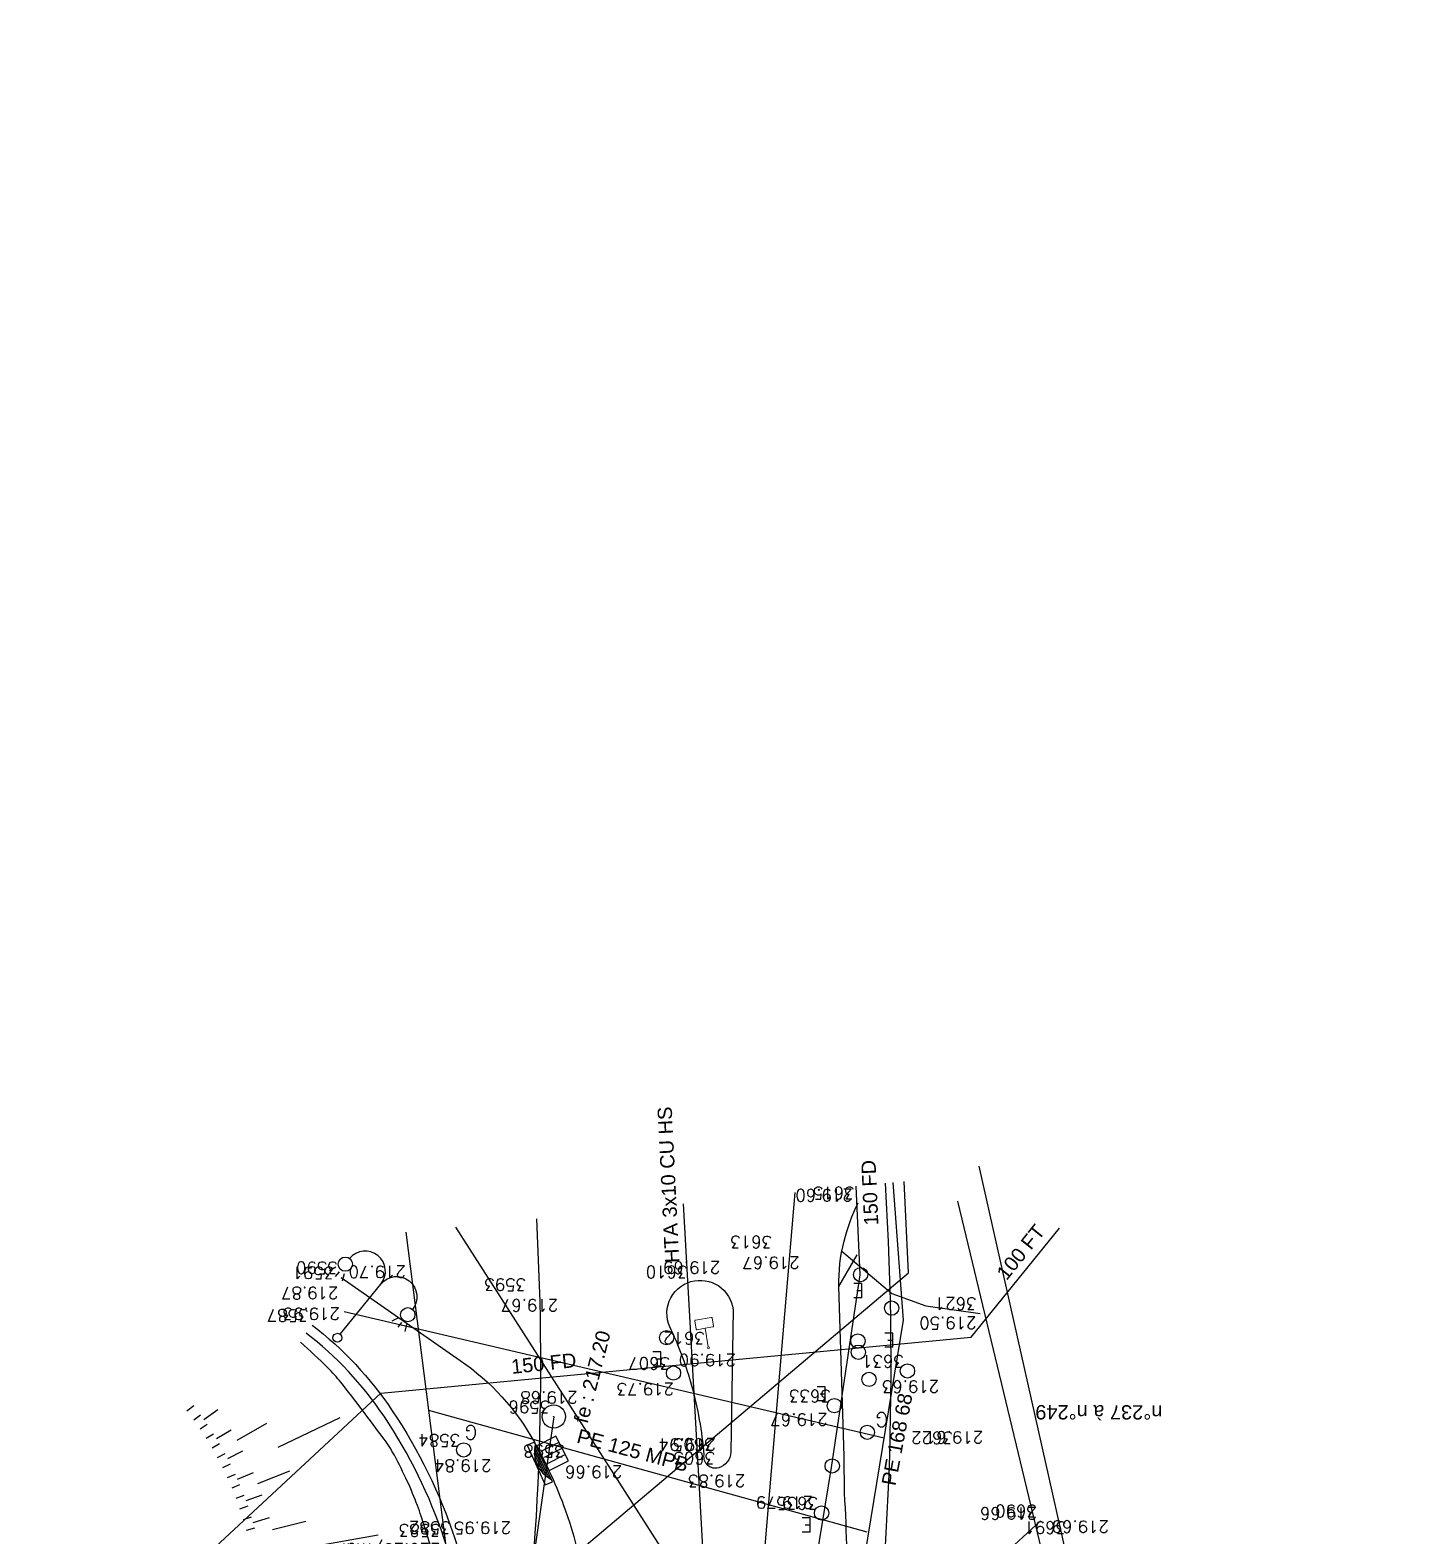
# Model space of a CAD drawing. Extents: x -594 to 29166, y -5797 to 14313.
# Drawn here: x 1535 to 5408, y 7308 to 11521 of the extents above; entities that cross this region are included whole.
import ezdxf
from ezdxf.enums import TextEntityAlignment as Align
from ezdxf.lldxf.tags import DXFTag

# ---------------------------------------------------------------- set-up
doc = ezdxf.new("R2010")
doc.units = 0
doc.linetypes.add('Style de ligne -15', pattern=[2.08328, 1.25, -0.41656, 0.13886, -0.27786])
doc.layers.get('0').update_dxf_attribs({"color": 252})
for name, color, linetype in [('A SITE', 252, 'Continuous'), ('AEP_SSL', 252, 'Continuous'), ('CAB_SSL', 252, 'Continuous'), ('EDF_SSL', 252, 'Texte-Electricite'), ('Fond topo - ASS', 252, 'Continuous'), ('Fond topo - BAT_NUM', 252, 'Continuous'), ('Fond topo - CLO_MUR', 252, 'Continuous'), ('Fond topo - EAU', 252, 'Continuous'), ('Fond topo - EAU_TXT', 252, 'Continuous'), ('Fond topo - ECL', 252, 'Continuous'), ('Fond topo - GAZ', 252, 'Continuous'), ('Fond topo - GAZ_TXT', 252, 'Continuous'), ('Fond topo - TAL', 252, 'Continuous'), ('Fond topo - TAL_HAC', 252, 'Continuous'), ('Fond topo - Z_500', 252, 'Continuous'), ('GAZ_SSL', 252, 'Texte-GAZ'), ('prlm-VRD', 252, 'Continuous'), ('TELECOM_SSL', 252, 'Texte-Telecom'), ('UNITAIRE SSL', 252, 'UNITAIRE')]:
    doc.layers.add(name, color=color, linetype=linetype)
for name, color, linetype, plot in [('Fond topo - N', 252, 'Continuous', False), ('Fond topo - NCACHE', 252, 'Continuous', False), ('Fond topo - ZCACHE', 252, 'Continuous', False)]:
    doc.layers.add(name, color=color, linetype=linetype, plot=plot)
for name, color, linetype, lineweight in [('Fond topo - P', 252, 'Continuous', 50), ('Fond topo - SIG', 252, 'Continuous', 20), ('Fond topo - VOI', 252, 'Continuous', 25)]:
    doc.layers.add(name, color=color, linetype=linetype, lineweight=lineweight)
doc.styles.add('2000_ARIAL', font='arial.ttf', dxfattribs={"height": 0.4})
doc.styles.add('Lignes', font='arial.ttf', dxfattribs={"height": 0.35})
doc.styles.add('LignesA', font='arial.ttf', dxfattribs={"height": 0.35})
doc.styles.add('SIMPLEX', font='simplex_.ttf', dxfattribs={"height": 1.25})
doc.styles.add('TP-C_Autocad_Standard', font='simplex_.ttf', dxfattribs={"height": 1})
doc.styles.add('Tronçons', font='arial.ttf', dxfattribs={"height": 0.25})
tags = doc.linetypes.add('L16', pattern=[0.375, 0.3, -0.075]).pattern_tags.tags
tags[6:7] = [DXFTag(74, 4), DXFTag(75, 0), DXFTag(340, '0'), DXFTag(46, 0.0), DXFTag(50, 0.0), DXFTag(44, 0.0), DXFTag(45, 0.0)]
tags[4:5] = [DXFTag(74, 4), DXFTag(75, 0), DXFTag(340, '0'), DXFTag(46, 0.0), DXFTag(50, 0.0), DXFTag(44, 0.0), DXFTag(45, 0.0)]
tags = doc.linetypes.add('L8', pattern=[0.225, 0.15, -0.075]).pattern_tags.tags
tags[6:7] = [DXFTag(74, 4), DXFTag(75, 0), DXFTag(340, '0'), DXFTag(46, 0.0), DXFTag(50, 0.0), DXFTag(44, 0.0), DXFTag(45, 0.0)]
tags[4:5] = [DXFTag(74, 4), DXFTag(75, 0), DXFTag(340, '0'), DXFTag(46, 0.0), DXFTag(50, 0.0), DXFTag(44, 0.0), DXFTag(45, 0.0)]
tags = doc.linetypes.add('Texte-BT', pattern='A,5,-0.25,["BT",Lignes,S=1,R=0,X=0,Y=-0.18],-1.25', length=6.5).pattern_tags.tags
tags[15:16] = [DXFTag(74, 4), DXFTag(75, 0), DXFTag(340, '0'), DXFTag(46, 0.0), DXFTag(50, 0.0), DXFTag(44, 0.0), DXFTag(45, 0.0)]
tags[4:5] = [DXFTag(74, 4), DXFTag(75, 0), DXFTag(340, '0'), DXFTag(46, 0.0), DXFTag(50, 0.0), DXFTag(44, 0.0), DXFTag(45, 0.0)]
tags = doc.linetypes.add('Texte-Electricite', pattern='A,5,-0.25,["ELEC",Lignes,S=1,R=0,X=0,Y=-0.18],-1.25', length=6.5).pattern_tags.tags
tags[15:16] = [DXFTag(74, 4), DXFTag(75, 0), DXFTag(340, '0'), DXFTag(46, 0.0), DXFTag(50, 0.0), DXFTag(44, 0.0), DXFTag(45, 0.0)]
tags[4:5] = [DXFTag(74, 4), DXFTag(75, 0), DXFTag(340, '0'), DXFTag(46, 0.0), DXFTag(50, 0.0), DXFTag(44, 0.0), DXFTag(45, 0.0)]
tags = doc.linetypes.add('Texte-GAZ', pattern='A,5,-0.25,["GAZ",Lignes,S=1,R=0,X=0,Y=-0.18],-1.25', length=6.5).pattern_tags.tags
tags[15:16] = [DXFTag(74, 4), DXFTag(75, 0), DXFTag(340, '0'), DXFTag(46, 0.0), DXFTag(50, 0.0), DXFTag(44, 0.0), DXFTag(45, 0.0)]
tags[4:5] = [DXFTag(74, 4), DXFTag(75, 0), DXFTag(340, '0'), DXFTag(46, 0.0), DXFTag(50, 0.0), DXFTag(44, 0.0), DXFTag(45, 0.0)]
tags = doc.linetypes.add('Texte-HT', pattern='A,5,-0.25,["HT",Lignes,S=1,R=0,X=0,Y=-0.18],-1.25', length=6.5).pattern_tags.tags
tags[15:16] = [DXFTag(74, 4), DXFTag(75, 0), DXFTag(340, '0'), DXFTag(46, 0.0), DXFTag(50, 0.0), DXFTag(44, 0.0), DXFTag(45, 0.0)]
tags[4:5] = [DXFTag(74, 4), DXFTag(75, 0), DXFTag(340, '0'), DXFTag(46, 0.0), DXFTag(50, 0.0), DXFTag(44, 0.0), DXFTag(45, 0.0)]
tags = doc.linetypes.add('Texte-Telecom', pattern='A,5,-0.25,["TEL",Lignes,S=1,R=0,X=0,Y=-0.18],-1.25', length=6.5).pattern_tags.tags
tags[15:16] = [DXFTag(74, 4), DXFTag(75, 0), DXFTag(340, '0'), DXFTag(46, 0.0), DXFTag(50, 0.0), DXFTag(44, 0.0), DXFTag(45, 0.0)]
tags[4:5] = [DXFTag(74, 4), DXFTag(75, 0), DXFTag(340, '0'), DXFTag(46, 0.0), DXFTag(50, 0.0), DXFTag(44, 0.0), DXFTag(45, 0.0)]
tags = doc.linetypes.add('Texte-TelecomA', pattern='A,5,-0.25,["TEL",LignesA,S=1,R=0,X=0,Y=-0.18],-1.25', length=6.5).pattern_tags.tags
tags[15:16] = [DXFTag(74, 4), DXFTag(75, 0), DXFTag(340, '0'), DXFTag(46, 0.0), DXFTag(50, 0.0), DXFTag(44, 0.0), DXFTag(45, 0.0)]
tags[4:5] = [DXFTag(74, 4), DXFTag(75, 0), DXFTag(340, '0'), DXFTag(46, 0.0), DXFTag(50, 0.0), DXFTag(44, 0.0), DXFTag(45, 0.0)]
tags = doc.linetypes.add('UNITAIRE', pattern='A,0.25,-0.2,0,-0.2,0.25,-0.3,["UNI",TP-C_Autocad_Standard,S=0.15,R=0,X=-0.1,Y=-0.05],-0.45', length=1.65).pattern_tags.tags
tags[23:24] = [DXFTag(74, 4), DXFTag(75, 0), DXFTag(340, '0'), DXFTag(46, 0.0), DXFTag(50, 0.0), DXFTag(44, 0.0), DXFTag(45, 0.0)]
tags[12:13] = [DXFTag(74, 4), DXFTag(75, 0), DXFTag(340, '0'), DXFTag(46, 0.0), DXFTag(50, 0.0), DXFTag(44, 0.0), DXFTag(45, 0.0)]
tags[10:11] = [DXFTag(74, 4), DXFTag(75, 0), DXFTag(340, '0'), DXFTag(46, 0.0), DXFTag(50, 0.0), DXFTag(44, 0.0), DXFTag(45, 0.0)]
tags[8:9] = [DXFTag(74, 4), DXFTag(75, 0), DXFTag(340, '0'), DXFTag(46, 0.0), DXFTag(50, 0.0), DXFTag(44, 0.0), DXFTag(45, 0.0)]
tags[6:7] = [DXFTag(74, 4), DXFTag(75, 0), DXFTag(340, '0'), DXFTag(46, 0.0), DXFTag(50, 0.0), DXFTag(44, 0.0), DXFTag(45, 0.0)]
tags[4:5] = [DXFTag(74, 4), DXFTag(75, 0), DXFTag(340, '0'), DXFTag(46, 0.0), DXFTag(50, 0.0), DXFTag(44, 0.0), DXFTag(45, 0.0)]

# ---------------------------------------------------------------- blocks, each defined once
blk = doc.blocks.new('A 90.AFF05')
at = {"ltscale": 2}
for radius in [0.5, 0.01]:
    blk.add_circle((0, 0), radius, dxfattribs=at)
blk = doc.blocks.new('A 90.ASS07')
at = {"ltscale": 2}
for p, q in [((-0.25, -0.45), (-0.25, 0.45)), ((0, -0.45), (0, 0.45)), ((0.25, -0.45), (0.25, 0.45))]:
    blk.add_line(p, q, dxfattribs=at)
at = {"ltscale": 2, "flags": 128}
blk.add_lwpolyline([(0.5, -0.5), (0.5, 0.5), (-0.5, 0.5), (-0.5, -0.5)], close=True, dxfattribs=at)
blk = doc.blocks.new('A 90.ASS06')
at = {"ltscale": 2}
for p, q in [((-0.392468, 0.036537), (0, 0.036537)), ((-0.332829, 0.073075), (0, 0.073075)), ((-0.254866, 0.109612), (0, 0.109612)), ((-0.129415, 0.146149), (0, 0.146149)), ((0, 0.146149), (0.135305, 0.146149)), ((0, 0.109612), (0.260757, 0.109612)), ((0, 0.073075), (0.33872, 0.073075)), ((0, 0.036537), (0.398359, 0.036537))]:
    blk.add_line(p, q, dxfattribs=at)
at = {"ltscale": 2, "flags": 128}
blk.add_lwpolyline([(-0.5, 0), (0.5, 0), (0.5, 0.18), (-0.5, 0.18)], close=True, dxfattribs=at)
at = {"ltscale": 2}
blk.add_arc((0.002945, -0.541947), 0.700711, 50.662406, 129.337594, dxfattribs=at)
blk = doc.blocks.new('A 90.EAU03')
at = {"ltscale": 2}
blk.add_circle((0, 0), 0.2, dxfattribs=at)
blk = doc.blocks.new('A 90.EAU99')
at = {"style": 'SIMPLEX'}
blk.add_text('E', height=0.4, dxfattribs=at).set_placement((0, 0), align=Align.MIDDLE_CENTER)
blk = doc.blocks.new('A 90.ECL03')
at = {"ltscale": 2}
for p, q in [((-1.271914, 1.507164), (-1.354196, 1.319402)), ((-1.125, 1.464688), (-1.125, 1.293214)), ((-0.978086, 1.507164), (-0.895804, 1.319402)), ((0.978086, 1.507164), (0.895804, 1.319402)), ((1.125, 1.464688), (1.125, 1.293214)), ((1.271914, 1.507164), (1.354196, 1.319402))]:
    blk.add_line(p, q, dxfattribs=at)
at = {"ltscale": 2, "flags": 128}
blk.add_lwpolyline([(0, 0.125), (0, 1.935, -0.995687118), (1.131589, 1.939891)], format="xyb", dxfattribs=at)
at = {"ltscale": 2}
for centre, radius in [((-1.125, 1.74), 0.2), ((1.125, 1.74), 0.2), ((0, 0), 0.125)]:
    blk.add_circle(centre, radius, dxfattribs=at)
blk.add_arc((-0.565805, 1.935), 0.565805, 0, 179.504668, dxfattribs=at)
blk = doc.blocks.new('A 90.GAZ01')
at = {"ltscale": 2}
blk.add_circle((0, 0), 0.2, dxfattribs=at)
blk = doc.blocks.new('A 90.GAZ99')
at = {"style": 'SIMPLEX'}
blk.add_text('G', height=0.4, dxfattribs=at).set_placement((0, 0), align=Align.MIDDLE_CENTER)
blk = doc.blocks.new('A 90.PTOPO')
at = {"layer": 'Fond topo - NCACHE', "style": 'SIMPLEX'}
blk.add_attdef('MAT', text='', height=0.34, dxfattribs=at).set_placement((0.1, -0.1), align=Align.TOP_LEFT)
at = {"layer": 'Fond topo - ZCACHE', "style": 'SIMPLEX'}
blk.add_attdef('ALT', (0.1, 0.1), '', height=0.34, dxfattribs=at)
blk = doc.blocks.new('A 90.MOB01')
at = {"ltscale": 2}
blk.add_line((0, 0.078125), (0, 1.679534), dxfattribs=at)
at = {"linetype": 'Continuous', "ltscale": 2, "flags": 128}
blk.add_lwpolyline([(0, 1.679534), (0.680858, 1.679534, 0.4142140066), (0.755858, 1.754534), (0.755858, 2.428793, 0.4142140066), (0.680858, 2.503793), (-0.680858, 2.503793, 0.4142140066), (-0.755858, 2.428793), (-0.755858, 1.754534, 0.4142140066), (-0.680858, 1.679534)], format="xyb", close=True, dxfattribs=at)
at = {"ltscale": 2}
blk.add_circle((0, 0), 0.078125, dxfattribs=at)
blk = doc.blocks.new('A$C380262B1')
at = {"layer": 'AEP_SSL', "ltscale": 100, "elevation": 0, "flags": 128}
for points in [[(-6559.4, -3555.2), (-6181.8, -1941.4), (-6221.3, -1581.4), (-4963.4, 2619.5), (-4468.1, 3312.1), (-4316.7, 4235.5), (-4236.4, 4774.6), (-4247.5, 5022.4)], [(-4419.3, 5004.8), (-4615.5, 2698.5), (-4659.5, 2519.3), (-4853.8, 1547), (-5678.7, -1317.9), (-6387.2, -3659.5)]]:
    blk.add_lwpolyline(points, dxfattribs=at)
at = {"layer": 'AEP_SSL', "elevation": 0, "flags": 128}
blk.add_lwpolyline([(-6279.8, 3791.2), (-5578.2, 4443.5), (-3925.8, 4600.1), (-3678.9, 4905.2)], dxfattribs=at)
at = {"layer": 'CAB_SSL', "elevation": 0, "flags": 128}
for points in [[(-3314.1, 2281.1), (-3963.3, 4980.6)], [(-5284.9, 3151.1), (-5507.1, 4893.7)]]:
    blk.add_lwpolyline(points, dxfattribs=at)
at = {"layer": 'EDF_SSL', "linetype": 'Texte-BT', "elevation": 0, "flags": 128}
blk.add_lwpolyline([(-3314.6, 2281.5), (-3295.6, 2371.2), (-3903.8, 5078.6)], dxfattribs=at)
at = {"layer": 'EDF_SSL', "linetype": 'Texte-HT', "elevation": 0, "flags": 128}
for points in [[(-6100, 3590.1), (-5302.5, 3765.5), (-4101.5, 4780.1), (-4113.8, 5036.1)], [(-4649.3, 3514.6), (-4730.8, 4973)]]:
    blk.add_lwpolyline(points, dxfattribs=at)
at = {"layer": 'Fond topo - CLO_MUR', "ltscale": 2, "flags": 128}
blk.add_lwpolyline([(-5770.3, 4634, -0.08134), (-5545.8, 4394.5, -0.137564), (-5299.8, 3645.9), (-5486.8, 3606.9), (-5490.9, 3626.5), (-5328.4, 3661.3, 0.134305), (-5569, 4378.9, 0.08134), (-5787.3, 4611.8)], format="xyb", dxfattribs=at)
at = {"layer": 'Fond topo - TAL', "linetype": 'L8', "ltscale": 2, "flags": 128}
blk.add_lwpolyline([(-5375.9, 3733.6, 0.016645), (-5398.7, 3873.8, 0.027189), (-5420.1, 3958.1, 0.002513), (-5465.1, 4099.6, 0.012029), (-5475.3, 4128.8, 0.017564), (-5503.8, 4196.9, 0.015946), (-5540.1, 4269.6, 0.034499), (-5569.3, 4315.7, 0.009438), (-5690.3, 4474.3, 0.029586), (-5726, 4514.2, 0.015022), (-5803.2, 4586.3)], format="xyb", dxfattribs=at)
at = {"layer": 'Fond topo - TAL_HAC', "ltscale": 2}
for p, q in [((-6120.4, 4393.9), (-6101.5, 4408.7)), ((-6101.5, 4368.9), (-6082.2, 4383.1)), ((-6072.9, 4370), (-6033.7, 4397.6)), ((-6083.5, 4343.4), (-6063.7, 4356.9)), ((-6037.8, 4316.3), (-5996.8, 4341.3)), ((-5980.2, 4311.9), (-5896.6, 4359.1)), ((-5864.8, 4292.6), (-5691.6, 4375.4)), ((-6066.4, 4317.2), (-6046.1, 4330)), ((-6050.2, 4290.5), (-6029.4, 4302.6)), ((-6034.8, 4263.3), (-6013.7, 4274.7)), ((-6006.3, 4260.5), (-5963.7, 4282.6)), ((-6020.4, 4235.5), (-5998.9, 4246.2)), ((-6006.9, 4207.3), (-5985.1, 4217.3)), ((-5978.7, 4202.6), (-5934.7, 4221.9)), ((-5922.2, 4190.6), (-5833, 4226.1)), ((-5994.4, 4178.7), (-5972.2, 4187.9)), ((-5982.8, 4149.6), (-5960.4, 4158.1)), ((-5954.9, 4143), (-5909.8, 4159.3)), ((-5972.2, 4120.2), (-5949.5, 4128)), ((-5962.6, 4090.4), (-5939.7, 4097.4)), ((-5935.3, 4082), (-5889.1, 4095.2)), ((-5954, 4060.4), (-5930.9, 4066.6)), ((-5881, 4062.5), (-5787.8, 4085.8)), ((-5774.8, 4013.1), (-5585.8, 4047.1))]:
    blk.add_line(p, q, dxfattribs=at)
at = {"layer": 'Fond topo - VOI', "ltscale": 200, "flags": 128}
blk.add_lwpolyline([(-5010.1, 842.1), (-5173.5, 898.2), (-4812.8, 1858.7), (-4522.4, 2631.4, 0.03992), (-4423, 2946.1), (-4393.8, 3064.7, -0.001353), (-4364.9, 3180.9, 0.02223), (-4338.5, 3309.5, 0.001942), (-4308.2, 3504.3, 0.053975), (-4280.3, 4163.5), (-4281.7, 4267.6), (-4295.8, 4741.8, -0.070736), (-4281.6, 4868.6, -0.048344), (-4242.3, 4976.4)], format="xyb", dxfattribs=at)
at = {"layer": 'Fond topo - VOI', "ltscale": 2, "flags": 128}
for points in [[(-4295.8, 4741.8), (-4245.1, 4830.3)], [(-4287.9, 4840.5), (-4148, 4722.7), (-4052.3, 4687.8), (-3900.8, 4666.8)], [(-4013.1, 3796.9), (-3949.4, 3876.3), (-3878.8, 3949.9), (-3732.1, 4086.6)]]:
    blk.add_lwpolyline(points, dxfattribs=at)
blk.add_lwpolyline([(-5688.7, 4767.2), (-5355.5, 4535.3, -0.113855), (-5148.3, 4306.7, -0.040709), (-5061.8, 4117, -0.078752), (-5003.3, 3812, -0.025105), (-5008.6, 3515.2, -0.045102), (-5070.1, 3130.1)], format="xyb", dxfattribs=at)
blk.add_lwpolyline([(-4764.4, 4619.1, -0.231788), (-4770.6, 4700.7, -0.231788), (-4710, 4755.5, -0.221108), (-4632.5, 4743.4, -0.221108), (-4591.9, 4676.4), (-4598.9, 4278.6, -0.328158), (-4632.5, 4234.5, -0.55887), (-4673.1, 4271.2, 0.023833), (-4685.7, 4368.5, 0.023833), (-4707.5, 4464.1, 0.020066), (-4732.8, 4542.8, 0.020066)], format="xyb", close=True, dxfattribs=at)
at = {"layer": 'GAZ_SSL', "elevation": 0, "flags": 128}
for points in [[(-4505.3, 2362.8), (-4407.4, 2716.6), (-4467.8, 2940.5), (-4223.9, 3986.4), (-4114.8, 4648.1), (-4144.3, 5032.9)], [(-4169.3, 4317.3), (-5680.4, 4670.8)]]:
    blk.add_lwpolyline(points, dxfattribs=at)
at = {"layer": 'GAZ_SSL', "linetype": 'Texte-GAZ', "elevation": 0, "flags": 128}
blk.add_lwpolyline([(-4216.5, 4054.7), (-5443.5, 4394.9)], dxfattribs=at)
at = {"layer": 'TELECOM_SSL', "linetype": 'Texte-TelecomA', "ltscale": 100, "elevation": 0, "flags": 128}
blk.add_lwpolyline([(-6143.1, -3383.1), (-4679.4, 1618.3, 0.105936), (-4165.6, 5030.8)], format="xyb", dxfattribs=at)
at = {"layer": 'TELECOM_SSL', "elevation": 0, "flags": 128}
blk.add_lwpolyline([(-5209.5, 3454.1, 0.051082), (-5141.8, 4931)], format="xyb", dxfattribs=at)
at = {"layer": 'UNITAIRE SSL', "ltscale": 200, "elevation": 0, "flags": 128}
for points in [[(-5369.3, 4907.7), (-4092.3, 2915.1), (1383.2, 3181), (5037.6, 4148.6), (6149.2, 4707.5), (7015.1, 4951.4), (8140.3, 5317.6), (9024.1, 5587.2), (10085, 5928.5), (11017.8, 6277.3), (12233.9, 7183.3), (11504.2, 8257.1)], [(-5817.1, -648.2), (-5093.3, 4377.6)]]:
    blk.add_lwpolyline(points, dxfattribs=at)
at = {"layer": 'Fond topo - ASS', "ltscale": 2, "zscale": 100}
for name, p, xscale, yscale, rotation in [('A 90.AFF05', (-5093.9, 4377.9), 65.00000000000001, 65.00000000000001, 68.29766717889882), ('A 90.ASS06', (-5123, 4251.2), 122, 122, 114.5273719513186), ('A 90.ASS07', (-5097.3, 4275.4), 77.12776200711191, 59.73, 116.940247775898)]:
    blk.add_blockref(name, p, dxfattribs=dict(at, xscale=xscale, yscale=yscale, rotation=rotation))
at = {"layer": 'Fond topo - EAU', "ltscale": 2, "xscale": 100, "yscale": 100, "zscale": 100, "rotation": 68.29766717889882}
for p in [(-4235.3, 4775.2), (-4148.6, 4681.5), (-4778.2, 4598.8), (-4242.9, 4589.5), (-4241.6, 4558), (-4758.9, 4499.7), (-4211.8, 4482), (-4104.3, 4505.7), (-4308.8, 4408.4), (-4314.8, 4239.9), (-4344.5, 4108.2)]:
    blk.add_blockref('A 90.EAU03', p, dxfattribs=at)
at = {"layer": 'Fond topo - EAU_TXT', "linetype": 'L16', "ltscale": 2, "xscale": 100, "yscale": 100, "zscale": 100, "rotation": 179.9607580165454}
for p in [(-4241.6, 4730.5), (-4154.8, 4591.8), (-4804, 4539.2), (-4344.1, 4441.6), (-4385.9, 4075)]:
    blk.add_blockref('A 90.EAU99', p, dxfattribs=at)
at = {"layer": 'Fond topo - ECL', "ltscale": 2, "xscale": 100, "yscale": 100, "zscale": 100, "rotation": 321.023620645023}
blk.add_blockref('A 90.ECL03', (-5699.4, 4598.4), dxfattribs=at)
at = {"layer": 'Fond topo - GAZ', "linetype": 'L16', "ltscale": 2, "xscale": 100, "yscale": 100, "zscale": 100, "rotation": 68.29766717889882}
blk.add_blockref('A 90.GAZ01', (-4216.7, 4334.1), dxfattribs=at)
at = {"layer": 'Fond topo - GAZ', "ltscale": 2, "xscale": 100, "yscale": 100, "zscale": 100, "rotation": 68.29766717889882}
blk.add_blockref('A 90.GAZ01', (-5346.2, 4284.7), dxfattribs=at)
at = {"layer": 'Fond topo - GAZ_TXT', "ltscale": 2, "xscale": 100, "yscale": 100, "zscale": 100, "rotation": 179.9607580165454}
blk.add_blockref('A 90.GAZ99', (-4176.1, 4369.4), dxfattribs=at)
at = {"layer": 'Fond topo - GAZ_TXT', "linetype": 'L16', "ltscale": 2, "xscale": 100, "yscale": 100, "zscale": 100, "rotation": 179.9607580165454}
blk.add_blockref('A 90.GAZ99', (-5325.7, 4333.4), dxfattribs=at)
at = {"layer": 'Fond topo - P', "ltscale": 2}
ref = blk.add_blockref('A 90.PTOPO', (-4242.3, 4976.4), dxfattribs=dict(at, xscale=100, yscale=100, zscale=100, rotation=179.9607580165254))
ref.add_attrib('MAT', '3615', dxfattribs={"layer": 'Fond topo - N', "color": 0, "ltscale": 2, "height": 34, "rotation": 179.9608, "style": 'SIMPLEX'}).set_placement((-4252.3, 4986.5), align=Align.TOP_LEFT)
ref.add_attrib('ALT', '219.60', (-4257.5, 5014), dxfattribs={"layer": 'Fond topo - Z_500', "color": 0, "ltscale": 2, "height": 34, "rotation": 179.9608, "style": 'SIMPLEX'})
ref = blk.add_blockref('A 90.PTOPO', (-4473.1, 4839.2), dxfattribs=dict(at, xscale=100, yscale=100, zscale=100, rotation=179.9607580165254))
ref.add_attrib('MAT', '3613', dxfattribs={"layer": 'Fond topo - N', "color": 0, "ltscale": 2, "height": 34, "rotation": 179.9608, "style": 'SIMPLEX'}).set_placement((-4483.1, 4849.2), align=Align.TOP_LEFT)
ref.add_attrib('ALT', '219.67', (-4405.7, 4825.3), dxfattribs={"layer": 'Fond topo - Z_500', "color": 0, "ltscale": 2, "height": 34, "rotation": 179.9608, "style": 'SIMPLEX'})
ref = blk.add_blockref('A 90.PTOPO', (-5688.7, 4767.2), dxfattribs=dict(at, xscale=100, yscale=100, zscale=100, rotation=179.9607580165254))
ref.add_attrib('MAT', '3590', dxfattribs={"layer": 'Fond topo - N', "color": 0, "ltscale": 2, "height": 34, "rotation": 179.9608, "style": 'SIMPLEX'}).set_placement((-5698.7, 4777.2), align=Align.TOP_LEFT)
ref.add_attrib('ALT', '219.70', (-5507.7, 4799.8), dxfattribs={"layer": 'Fond topo - Z_500', "color": 0, "ltscale": 2, "height": 34, "rotation": 179.9608, "style": 'SIMPLEX'})
ref = blk.add_blockref('A 90.PTOPO', (-4710, 4755.5), dxfattribs=dict(at, xscale=100, yscale=100, zscale=100, rotation=179.9607580165254))
ref.add_attrib('MAT', '3610', dxfattribs={"layer": 'Fond topo - N', "color": 0, "ltscale": 2, "height": 34, "rotation": 179.9608, "style": 'SIMPLEX'}).set_placement((-4719.9, 4765.5), align=Align.TOP_LEFT)
ref.add_attrib('ALT', '219.69', (-4627.9, 4811.6), dxfattribs={"layer": 'Fond topo - Z_500', "color": 0, "ltscale": 2, "height": 34, "rotation": 179.9608, "style": 'SIMPLEX'})
ref = blk.add_blockref('A 90.PTOPO', (-5698.9, 4752.9), dxfattribs=dict(at, xscale=100, yscale=100, zscale=100, rotation=179.9607580165254))
ref.add_attrib('MAT', '3591', dxfattribs={"layer": 'Fond topo - N', "color": 0, "ltscale": 2, "height": 34, "rotation": 179.9608, "style": 'SIMPLEX'}).set_placement((-5708.9, 4762.9), align=Align.TOP_LEFT)
ref.add_attrib('ALT', '219.87', (-5696.7, 4740.5), dxfattribs={"layer": 'Fond topo - Z_500', "color": 0, "ltscale": 2, "height": 34, "rotation": 179.9608, "style": 'SIMPLEX'})
ref = blk.add_blockref('A 90.PTOPO', (-5161.6, 4720.2), dxfattribs=dict(at, xscale=100, yscale=100, zscale=100, rotation=179.9607580165254))
ref.add_attrib('MAT', '3593', dxfattribs={"layer": 'Fond topo - N', "color": 0, "ltscale": 2, "height": 34, "rotation": 179.9608, "style": 'SIMPLEX'}).set_placement((-5171.6, 4730.2), align=Align.TOP_LEFT)
ref.add_attrib('ALT', '219.67', (-5081.6, 4706), dxfattribs={"layer": 'Fond topo - Z_500', "color": 0, "ltscale": 2, "height": 34, "rotation": 179.9608, "style": 'SIMPLEX'})
ref = blk.add_blockref('A 90.PTOPO', (-5770.3, 4634), dxfattribs=dict(at, xscale=100, yscale=100, zscale=100, rotation=179.9607580165254))
ref.add_attrib('MAT', '3587', dxfattribs={"layer": 'Fond topo - N', "color": 0, "ltscale": 2, "height": 34, "rotation": 179.9608, "style": 'SIMPLEX'}).set_placement((-5780.3, 4644), align=Align.TOP_LEFT)
ref.add_attrib('ALT', '219.93', (-5692.4, 4682.2), dxfattribs={"layer": 'Fond topo - Z_500', "color": 0, "ltscale": 2, "height": 34, "rotation": 179.9608, "style": 'SIMPLEX'})
ref = blk.add_blockref('A 90.PTOPO', (-3900.8, 4666.8), dxfattribs=dict(at, xscale=100, yscale=100, zscale=100, rotation=179.9607580165254))
ref.add_attrib('MAT', '3621', dxfattribs={"layer": 'Fond topo - N', "color": 0, "ltscale": 2, "height": 34, "rotation": 179.9608, "style": 'SIMPLEX'}).set_placement((-3910.8, 4676.8), align=Align.TOP_LEFT)
ref.add_attrib('ALT', '219.50', (-3910.8, 4656.8), dxfattribs={"layer": 'Fond topo - Z_500', "color": 0, "ltscale": 2, "height": 34, "rotation": 179.9608, "style": 'SIMPLEX'})
ref = blk.add_blockref('A 90.PTOPO', (-4661.2, 4570.3), dxfattribs=dict(at, xscale=100, yscale=100, zscale=100, rotation=179.9607580165254))
ref.add_attrib('MAT', '3612', dxfattribs={"layer": 'Fond topo - N', "color": 0, "ltscale": 2, "height": 34, "rotation": 179.9608, "style": 'SIMPLEX'}).set_placement((-4671.2, 4580.3), align=Align.TOP_LEFT)
ref.add_attrib('ALT', '219.90', (-4584.1, 4552.8), dxfattribs={"layer": 'Fond topo - Z_500', "color": 0, "ltscale": 2, "height": 34, "rotation": 179.9608, "style": 'SIMPLEX'})
ref = blk.add_blockref('A 90.PTOPO', (-4758.9, 4499.7), dxfattribs=dict(at, xscale=100, yscale=100, zscale=100, rotation=179.9607580165254))
ref.add_attrib('MAT', '3607', dxfattribs={"layer": 'Fond topo - N', "color": 0, "ltscale": 2, "height": 34, "rotation": 179.9608, "style": 'SIMPLEX'}).set_placement((-4768.9, 4509.7), align=Align.TOP_LEFT)
ref.add_attrib('ALT', '219.73', (-4757.5, 4471.5), dxfattribs={"layer": 'Fond topo - Z_500', "color": 0, "ltscale": 2, "height": 34, "rotation": 179.9608, "style": 'SIMPLEX'})
ref = blk.add_blockref('A 90.PTOPO', (-4104.3, 4505.7), dxfattribs=dict(at, xscale=100, yscale=100, zscale=100, rotation=179.9607580165254))
ref.add_attrib('MAT', '3631', dxfattribs={"layer": 'Fond topo - N', "color": 0, "ltscale": 2, "height": 34, "rotation": 179.9608, "style": 'SIMPLEX'}).set_placement((-4114.3, 4515.7), align=Align.TOP_LEFT)
ref.add_attrib('ALT', '219.63', (-4015.3, 4478.5), dxfattribs={"layer": 'Fond topo - Z_500', "color": 0, "ltscale": 2, "height": 34, "rotation": 179.9608, "style": 'SIMPLEX'})
ref = blk.add_blockref('A 90.PTOPO', (-5093.9, 4377.9), dxfattribs=dict(at, xscale=100, yscale=100, zscale=100, rotation=179.9607580165254))
ref.add_attrib('MAT', '3596', dxfattribs={"layer": 'Fond topo - N', "color": 0, "ltscale": 2, "height": 34, "rotation": 179.9608, "style": 'SIMPLEX'}).set_placement((-5103.9, 4387.9), align=Align.TOP_LEFT)
ref.add_attrib('ALT', '219.68', (-5027.2, 4448.3), dxfattribs={"layer": 'Fond topo - Z_500', "color": 0, "ltscale": 2, "height": 34, "rotation": 179.9608, "style": 'SIMPLEX'})
ref = blk.add_blockref('A 90.PTOPO', (-4308.8, 4408.4), dxfattribs=dict(at, xscale=100, yscale=100, zscale=100, rotation=179.9607580165254))
ref.add_attrib('MAT', '3633', dxfattribs={"layer": 'Fond topo - N', "color": 0, "ltscale": 2, "height": 34, "rotation": 179.9608, "style": 'SIMPLEX'}).set_placement((-4318.8, 4418.4), align=Align.TOP_LEFT)
ref.add_attrib('ALT', '219.67', (-4327.4, 4386.3), dxfattribs={"layer": 'Fond topo - Z_500', "color": 0, "ltscale": 2, "height": 34, "rotation": 179.9608, "style": 'SIMPLEX'})
ref = blk.add_blockref('A 90.PTOPO', (-5346.2, 4284.7), dxfattribs=dict(at, xscale=100, yscale=100, zscale=100, rotation=179.9607580165254))
ref.add_attrib('MAT', '3584', dxfattribs={"layer": 'Fond topo - N', "color": 0, "ltscale": 2, "height": 34, "rotation": 179.9608, "style": 'SIMPLEX'}).set_placement((-5356.2, 4294.7), align=Align.TOP_LEFT)
ref.add_attrib('ALT', '219.84', (-5268.2, 4257.4), dxfattribs={"layer": 'Fond topo - Z_500', "color": 0, "ltscale": 2, "height": 34, "rotation": 179.9608, "style": 'SIMPLEX'})
ref = blk.add_blockref('A 90.PTOPO', (-5053.2, 4254.6), dxfattribs=dict(at, xscale=100, yscale=100, zscale=100, rotation=179.9607580165254))
ref.add_attrib('MAT', '3598', dxfattribs={"layer": 'Fond topo - N', "color": 0, "ltscale": 2, "height": 34, "rotation": 179.9608, "style": 'SIMPLEX'}).set_placement((-5063.2, 4264.6), align=Align.TOP_LEFT)
ref.add_attrib('ALT', '219.66', (-4902.1, 4239.9), dxfattribs={"layer": 'Fond topo - Z_500', "color": 0, "ltscale": 2, "height": 34, "rotation": 179.9608, "style": 'SIMPLEX'})
ref = blk.add_blockref('A 90.PTOPO', (-4634.1, 4272.8), dxfattribs=dict(at, xscale=100, yscale=100, zscale=100, rotation=179.9607580165254))
ref.add_attrib('MAT', '3605', dxfattribs={"layer": 'Fond topo - N', "color": 0, "ltscale": 2, "height": 34, "rotation": 179.9608, "style": 'SIMPLEX'}).set_placement((-4644.1, 4282.8), align=Align.TOP_LEFT)
ref.add_attrib('ALT', '219.94', (-4639.9, 4316.4), dxfattribs={"layer": 'Fond topo - Z_500', "color": 0, "ltscale": 2, "height": 34, "rotation": 179.9608, "style": 'SIMPLEX'})
ref = blk.add_blockref('A 90.PTOPO', (-3967.1, 4291.4), dxfattribs=dict(at, xscale=100, yscale=100, zscale=100, rotation=179.9607580165254))
ref.add_attrib('MAT', '3622', dxfattribs={"layer": 'Fond topo - N', "color": 0, "ltscale": 2, "height": 34, "rotation": 179.9608, "style": 'SIMPLEX'}).set_placement((-3977.1, 4301.4), align=Align.TOP_LEFT)
ref.add_attrib('ALT', '219.61', (-3892.1, 4336.6), dxfattribs={"layer": 'Fond topo - Z_500', "color": 0, "ltscale": 2, "height": 34, "rotation": 179.9608, "style": 'SIMPLEX'})
ref = blk.add_blockref('A 90.PTOPO', (-4632.5, 4234.5), dxfattribs=dict(at, xscale=100, yscale=100, zscale=100, rotation=179.9607580165254))
ref.add_attrib('MAT', '3603', dxfattribs={"layer": 'Fond topo - N', "color": 0, "ltscale": 2, "height": 34, "rotation": 179.9608, "style": 'SIMPLEX'}).set_placement((-4642.5, 4244.5), align=Align.TOP_LEFT)
ref.add_attrib('ALT', '219.83', (-4557.9, 4214.7), dxfattribs={"layer": 'Fond topo - Z_500', "color": 0, "ltscale": 2, "height": 34, "rotation": 179.9608, "style": 'SIMPLEX'})
ref = blk.add_blockref('A 90.PTOPO', (-4344.5, 4108.2), dxfattribs=dict(at, xscale=100, yscale=100, zscale=100, rotation=179.9607580165254))
ref.add_attrib('MAT', '3635', dxfattribs={"layer": 'Fond topo - N', "color": 0, "ltscale": 2, "height": 34, "rotation": 179.9608, "style": 'SIMPLEX'}).set_placement((-4354.5, 4118.2), align=Align.TOP_LEFT)
ref.add_attrib('ALT', '219.79', (-4368.4, 4154.3), dxfattribs={"layer": 'Fond topo - Z_500', "color": 0, "ltscale": 2, "height": 34, "rotation": 179.9608, "style": 'SIMPLEX'})
ref = blk.add_blockref('A 90.PTOPO', (-3732.1, 4086.6), dxfattribs=dict(at, xscale=100, yscale=100, zscale=100, rotation=179.9607580165254))
ref.add_attrib('MAT', '3690', dxfattribs={"layer": 'Fond topo - N', "color": 0, "ltscale": 2, "height": 34, "rotation": 179.9608, "style": 'SIMPLEX'}).set_placement((-3742.1, 4096.6), align=Align.TOP_LEFT)
ref.add_attrib('ALT', '219.66', (-3741.1, 4123.8), dxfattribs={"layer": 'Fond topo - Z_500', "color": 0, "ltscale": 2, "height": 34, "rotation": 179.9608, "style": 'SIMPLEX'})
ref = blk.add_blockref('A 90.PTOPO', (-3650.5, 4040.3), dxfattribs=dict(at, xscale=100, yscale=100, zscale=100, rotation=179.9607580165254))
ref.add_attrib('MAT', '3691', dxfattribs={"layer": 'Fond topo - N', "color": 0, "ltscale": 2, "height": 34, "rotation": 179.9608, "style": 'SIMPLEX'}).set_placement((-3660.5, 4050.3), align=Align.TOP_LEFT)
ref.add_attrib('ALT', '219.69', (-3540.3, 4086.7), dxfattribs={"layer": 'Fond topo - Z_500', "color": 0, "ltscale": 2, "height": 34, "rotation": 179.9608, "style": 'SIMPLEX'})
ref = blk.add_blockref('A 90.PTOPO', (-5400.9, 4032.8), dxfattribs=dict(at, xscale=100, yscale=100, zscale=100, rotation=179.9607580165254))
ref.add_attrib('MAT', '3583', dxfattribs={"layer": 'Fond topo - N', "color": 0, "ltscale": 2, "height": 34, "rotation": 179.9608, "style": 'SIMPLEX'}).set_placement((-5410.9, 4042.8), align=Align.TOP_LEFT)
ref.add_attrib('ALT', '220.25/mur', (-5410.9, 4022.8), dxfattribs={"layer": 'Fond topo - Z_500', "color": 0, "ltscale": 2, "height": 34, "rotation": 179.9608, "style": 'SIMPLEX'})
ref = blk.add_blockref('A 90.PTOPO', (-5372.3, 4040.2), dxfattribs=dict(at, xscale=100, yscale=100, zscale=100, rotation=179.9607580165254))
ref.add_attrib('MAT', '3582', dxfattribs={"layer": 'Fond topo - N', "color": 0, "ltscale": 2, "height": 34, "rotation": 179.9608, "style": 'SIMPLEX'}).set_placement((-5382.3, 4050.2), align=Align.TOP_LEFT)
ref.add_attrib('ALT', '219.95', (-5213.2, 4083.6), dxfattribs={"layer": 'Fond topo - Z_500', "color": 0, "ltscale": 2, "height": 34, "rotation": 179.9608, "style": 'SIMPLEX'})
at = {"layer": 'Fond topo - SIG', "ltscale": 2, "xscale": 33, "yscale": 33, "zscale": 100, "rotation": 9.873587149604802}
blk.add_blockref('A 90.MOB01', (-4661.2, 4570.3), dxfattribs=at)
at = {"layer": 'AEP_SSL', "style": 'Tronçons'}
for s, rotation, p in [('150 FD', 92.5805, (-4185.4, 4913.7)), ('100 FT', 51.3587, (-3826.8, 4756.7)), ('150 FD', 6.0895, (-5211.2, 4497.3))]:
    blk.add_text(s, height=40, rotation=rotation, dxfattribs=at).set_placement(p)
at = {"layer": 'EDF_SSL', "style": 'Tronçons'}
blk.add_text('HTA 3x10 CU HS', height=40, rotation=92.8306, dxfattribs=at).set_placement((-4742.4, 4808.7))
at = {"layer": 'Fond topo - BAT_NUM', "style": '2000_ARIAL'}
blk.add_text('n°237 à n°249', height=40, rotation=179.9608, dxfattribs=at).set_placement((-3390.9, 4409.8))
at = {"layer": 'GAZ_SSL', "style": 'Tronçons'}
for s, rotation, p in [('PE 168 68', 79.3922, (-4137.8, 4182.4)), ('PE 125 MPB', 344.9579, (-5032.5, 4305.7))]:
    blk.add_text(s, height=40, rotation=rotation, dxfattribs=at).set_placement(p)
at = {"layer": 'UNITAIRE SSL', "style": 'Tronçons'}
blk.add_text('fe : 217.20', height=40, rotation=75.722, dxfattribs=at).set_placement((-4999.5, 4356.3))

msp = doc.modelspace()

# ---------------------------------------------------------------- linework, layer by layer
at = {"layer": 'A SITE', "linetype": 'Style de ligne -15', "lineweight": 50, "ltscale": 25.4}
msp.add_open_spline([(4176.46, 5442.268), (4369.672, 5480.305), (4562.883, 5518.342), (4903.036, 5519.771), (5243.188, 5521.2), (5979.862, 5524.644), (6716.536, 5528.089), (7278.196, 5527.681), (7839.856, 5527.273), (8021.336, 5527.044), (8202.816, 5526.815), (8808.176, 5525.356), (9413.535, 5523.896), (10716.351, 5525.293), (12019.166, 5526.69), (12242.597, 5526.219), (12466.029, 5525.748), (12816.588, 5520.962), (13167.148, 5516.176), (13202.673, 5616.323), (13238.199, 5716.47), (13267.888, 5802.201), (13297.577, 5887.932), (13327.266, 5973.663), (13356.956, 6059.395), (13408.406, 6207.964), (13459.856, 6356.533), (13477.006, 6406.056), (13494.156, 6455.579), (13528.564, 6560.212), (13562.972, 6664.845), (13573.344, 6696.386), (13583.716, 6727.928), (13599.145, 6774.844), (13614.573, 6821.761), (13678.898, 7117.445), (13743.224, 7413.129), (13957.444, 7453.65), (14171.664, 7494.171), (14164.331, 7534.454), (14156.998, 7574.738), (14190.699, 7584.189), (14224.399, 7593.639), (14227.546, 7586.876), (14230.693, 7580.113), (14293.316, 7599.076), (14355.939, 7618.039), (14360.336, 7603.518), (14364.733, 7588.998), (14537.195, 7591.453), (14709.721, 7640.319), (14664.801, 7789.364), (14619.881, 7938.41), (15047.101, 8062.384), (15474.322, 8186.358), (15686.72, 8247.996), (15899.118, 8309.635), (15904.181, 8311.166), (15909.244, 8312.698), (15908.246, 8315.995), (15907.249, 8319.292), (17672.664, 8849.185), (19438.079, 9379.077), (19648.946, 9442.842), (19859.814, 9506.606), (20255.35, 9309.74), (20650.886, 9112.874), (20960.83, 8222.926), (21270.775, 7332.978), (21180.205, 7304.155), (21089.635, 7275.333), (21163.082, 7017.584), (21236.529, 6759.834), (21251.591, 6763.9), (21266.653, 6767.967), (21275.663, 6734.59), (21284.674, 6701.213), (21269.902, 6697.225), (21255.13, 6693.238), (21270.029, 6638.047), (21284.928, 6582.856), (21291.188, 6584.546), (21297.447, 6586.236), (21305.995, 6495.046), (21402.881, 6506.774), (21487.346, 6527.117), (21571.811, 6547.461), (21569.541, 6559.077), (21567.271, 6570.694), (21604.983, 6578.638), (21642.694, 6586.582), (21649.991, 6549.244), (21657.287, 6511.906), (21652.493, 6510.896), (21647.699, 6509.886), (21807.598, 5746.172), (21967.496, 4982.457), (21977.291, 4938.62), (21987.086, 4894.782), (22015.78, 4743.898), (22044.474, 4593.013), (22063.498, 4473.154), (22082.523, 4353.295), (22101.178, 4237.725), (22119.832, 4122.156), (22124.345, 4087.384), (22128.858, 4052.612), (22138.67, 3933.295), (22148.483, 3813.978), (22152.899, 3687.239), (22157.316, 3560.501), (22156.076, 3368.858), (22154.837, 3177.215), (22152.199, 3078.787), (22149.562, 2980.358), (22145.456, 2863.605), (22141.35, 2746.851), (22132.85, 2586.185), (22124.349, 2425.518), (22087.732, 1950.646), (22051.116, 1475.773), (21993.933, 847.273), (21936.75, 218.773), (21915.729, 183.154), (21894.709, 147.536), (21213.23, 141.566), (20531.75, 135.597), (20529.704, 160.058), (20527.657, 184.52), (20322.852, 176.691), (20118.047, 168.862), (19882.166, 159.845), (19646.285, 150.828), (19256.888, 145.182), (18867.491, 139.536), (18773.401, -158.054), (18679.311, -455.644), (18604.53, -1398.289), (18529.749, -2340.935), (18635.053, -2777.585), (18740.357, -3214.234), (18588.756, -3295.853), (18437.156, -3377.471), (18384.511, -3407.387), (18331.865, -3437.302), (18280.613, -3484.556), (18229.362, -3531.809), (18125.267, -3688.349), (18021.173, -3844.888), (17973.144, -3961.195), (17925.114, -4077.502), (17903.66, -4188.267), (17882.205, -4299.032), (17853.831, -4428.724), (17825.458, -4558.416), (17795.321, -4816.052), (17765.184, -5073.687), (17828.426, -5320.212), (17891.667, -5566.736), (16164.839, -5333.52), (14438.011, -5100.304), (14043.046, -5030.624), (13648.082, -4960.944), (13506.144, -4936.079), (13364.206, -4911.213), (13220.848, -4883.357), (13077.49, -4855.501), (12791.937, -4799.706), (12506.383, -4743.912), (12128.349, -4679.679), (11750.314, -4615.447), (11530.967, -4571.296), (11311.619, -4527.146), (10549.503, -4375.437), (9787.387, -4223.728), (9847.498, -3981.593), (9907.609, -3739.459), (9806.225, -3461.39), (9704.841, -3183.322), (9715.187, -3083.784), (9725.532, -2984.247), (9824.047, -2441.958), (9922.562, -1899.67), (9651.72, -1701.167), (9380.878, -1502.664), (9447.608, -1104.825), (9514.339, -706.985), (9834.998, -611.033), (10155.657, -515.081), (10247.114, 11.583), (10338.572, 538.246), (10143.199, 564.034), (9947.826, 589.823), (9948.48, 594.78), (9949.134, 599.737), (9614.75, 638.685), (9280.365, 677.634), (8737.859, 744.574), (8195.353, 811.514), (7103.907, 948.262), (6012.462, 1085.009), (5516.207, 1145.917), (5019.951, 1206.825), (4567.057, 1262.265), (4114.163, 1317.705), (4102.18, 1307.409), (4090.197, 1297.113), (3869.944, 1322.11), (3649.69, 1347.106), (3455.22, 1370.405), (3260.751, 1393.703), (3258.524, 1373.559), (3256.298, 1353.416), (2884.962, 1399.248), (2513.626, 1445.079), (2816.189, 2481.825), (3118.751, 3518.57), (3122.583, 3517.421), (3126.415, 3516.272), (3182.803, 3704.332), (3239.191, 3892.391), (3244.935, 3911.549), (3250.679, 3930.706), (3342.693, 4248.166), (3434.706, 4565.625), (3504.837, 4748.285), (3574.967, 4930.944), (3700.503, 5086.554), (3826.038, 5242.164), (4001.249, 5342.216), (4176.46, 5442.268)], degree=2, knots=[0, 0, 0, 1, 1, 2, 2, 3, 3, 4, 4, 5, 5, 6, 6, 7, 7, 8, 8, 9, 9, 10, 10, 11, 11, 12, 12, 13, 13, 14, 14, 15, 15, 16, 16, 17, 17, 18, 18, 19, 19, 20, 20, 21, 21, 22, 22, 23, 23, 24, 24, 25, 25, 26, 26, 27, 27, 28, 28, 29, 29, 30, 30, 31, 31, 32, 32, 33, 33, 34, 34, 35, 35, 36, 36, 37, 37, 38, 38, 39, 39, 40, 40, 41, 41, 42, 42, 43, 43, 44, 44, 45, 45, 46, 46, 47, 47, 48, 48, 49, 49, 50, 50, 51, 51, 52, 52, 53, 53, 54, 54, 55, 55, 56, 56, 57, 57, 58, 58, 59, 59, 60, 60, 61, 61, 62, 62, 63, 63, 64, 64, 65, 65, 66, 66, 67, 67, 68, 68, 69, 69, 70, 70, 71, 71, 72, 72, 73, 73, 74, 74, 75, 75, 76, 76, 77, 77, 78, 78, 79, 79, 80, 80, 81, 81, 82, 82, 83, 83, 84, 84, 85, 85, 86, 86, 87, 87, 88, 88, 89, 89, 90, 90, 91, 91, 92, 92, 93, 93, 94, 94, 95, 95, 96, 96, 97, 97, 98, 98, 99, 99, 100, 100, 101, 101, 102, 102, 103, 103, 104, 104, 105, 105, 106, 106, 107, 107, 108, 108, 109, 109, 110, 110, 111, 111, 112, 112, 113, 113, 114, 114, 115, 115, 115], dxfattribs=at)

# ---------------------------------------------------------------- block references
at = {"layer": 'prlm-VRD'}
msp.add_blockref('A$C380262B1', (8094.783, 3263.943), dxfattribs=at)

doc.saveas('drawing.dxf')
